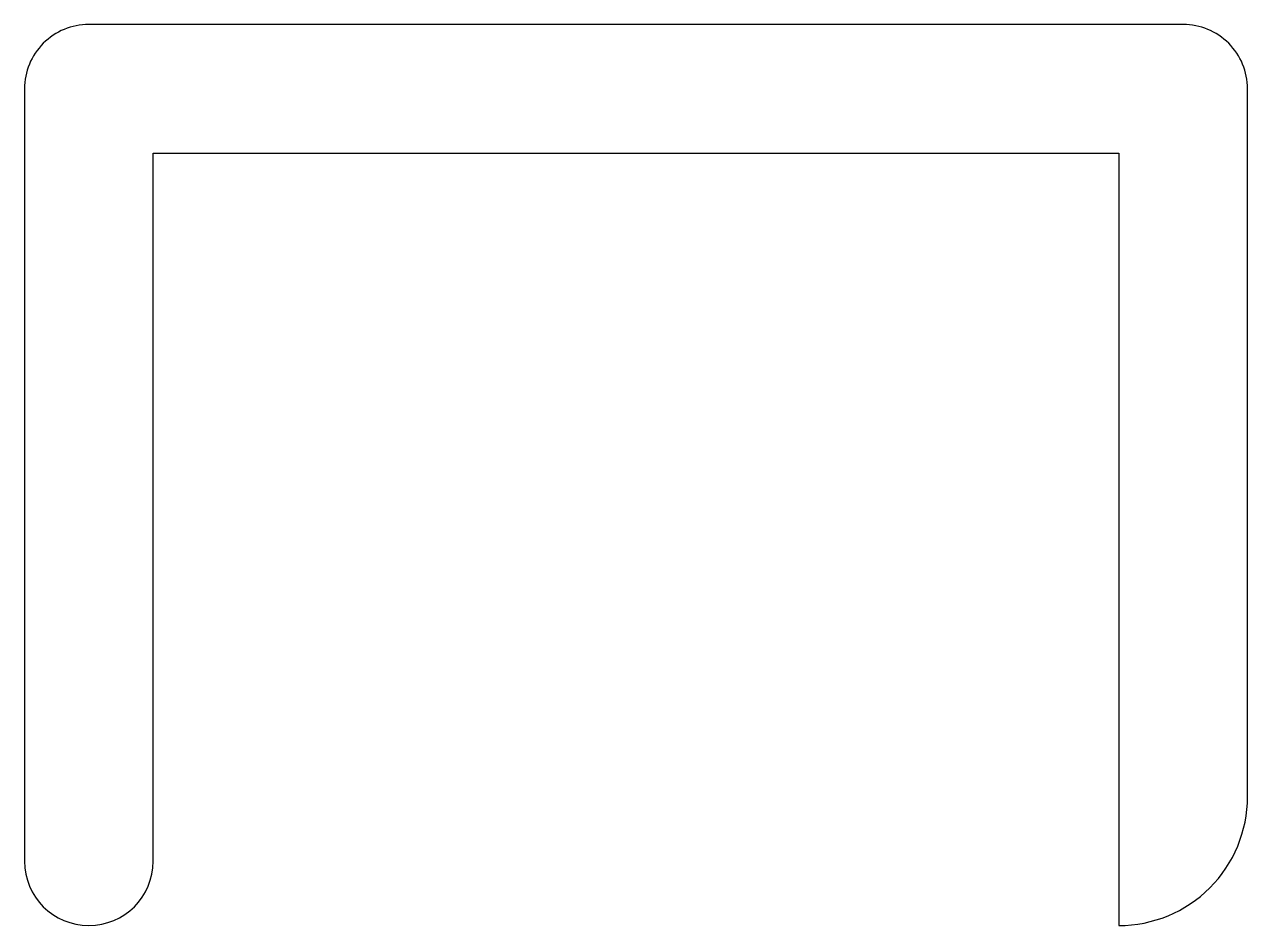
# Model space of a CAD drawing. Extents: x 173.5 to 192.5, y 224.8 to 238.8.
import ezdxf

# ---------------------------------------------------------------- set-up
doc = ezdxf.new("R2010")
doc.units = 0
doc.layers.add('ANA', color=220, linetype='CONTINUOUS')

msp = doc.modelspace()

# ---------------------------------------------------------------- linework, layer by layer
at = {"layer": 'ANA', "color": 7}
msp.add_lwpolyline([(174.515, 238.825, 0.414214), (173.515, 237.825), (173.515, 225.825, 1), (175.515, 225.825), (175.515, 236.825), (190.515, 236.825), (190.515, 224.825, 0.414214), (192.515, 226.825), (192.515, 237.825, 0.414214), (191.515, 238.825)], format="xyb", close=True, dxfattribs=at)

doc.saveas('drawing.dxf')
